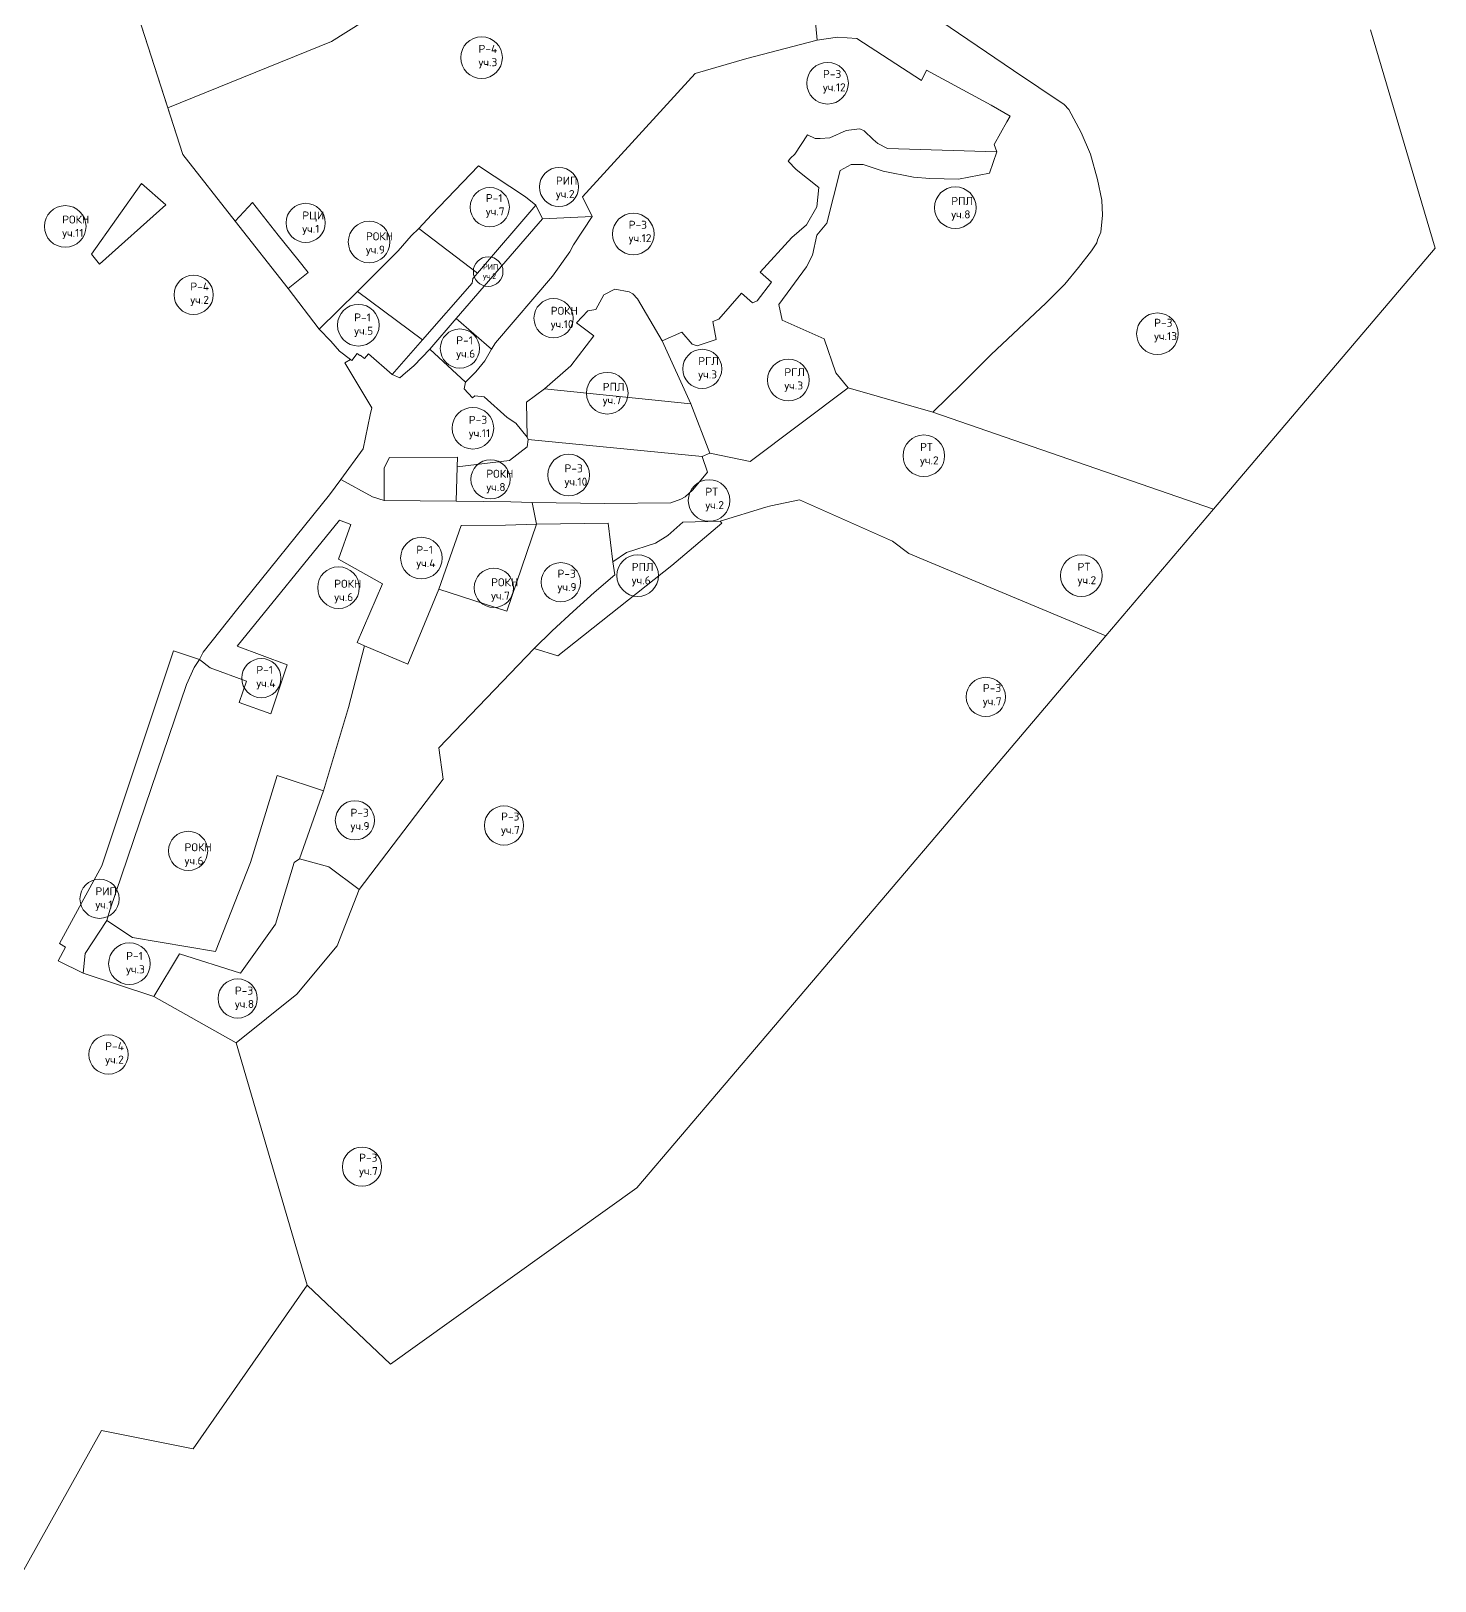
# Model space of a CAD drawing. Extents: x 1391407 to 1399948, y 354865 to 361044.
# Drawn here: x 1393002 to 1394148, y 356324 to 357589 of the extents above; entities that cross this region are included whole.
import ezdxf

# ---------------------------------------------------------------- set-up
doc = ezdxf.new("R2010")
doc.units = 0
doc.header["$MEASUREMENT"] = 0
doc.layers.add('Контура исторический центр для сайта', color=7, linetype='Continuous')
doc.styles.get("Standard").update_dxf_attribs({"font": 'simplex.shx'})

msp = doc.modelspace()

# ---------------------------------------------------------------- linework, layer by layer
at = {"layer": 'Контура исторический центр для сайта', "color": 144, "lineweight": 20, "true_color": 0x007ca5}
for points in [[(1393089.5, 357601.5), (1393113.7, 357526.5), (1393247.3, 357580.6), (1393411.7, 357684)], [(1394095.7, 357590.3), (1394148.4, 357412), (1393967.5, 357199), (1393738.4, 357278.2), (1393762, 357301.1), (1393786, 357325.2), (1393812.8, 357350.6), (1393830.5, 357367.1), (1393846, 357382.7), (1393857.2, 357396.1), (1393867.9, 357409.7), (1393872.2, 357416.2), (1393872.8, 357418.8), (1393875.6, 357425), (1393876.9, 357438.8), (1393876.3, 357451.1), (1393872.8, 357468.1), (1393867.2, 357488.6), (1393859.5, 357506.4), (1393849.5, 357525.1), (1393845.6, 357529.3), (1393804.2, 357557.1), (1393737.2, 357602.4)], [(1393398, 357269.2), (1393407, 357257.8), (1393406.7, 357286.2), (1393421.2, 357297.1), (1393442.7, 357315.9), (1393461.5, 357340.4), (1393447.5, 357351.1), (1393456.8, 357360.7), (1393463.2, 357361.8), (1393469.7, 357373.8), (1393478.6, 357378.4), (1393490.5, 357376.2), (1393493.5, 357374.6), (1393497.1, 357370.7), (1393517.4, 357336.2), (1393533.4, 357343.3), (1393541.9, 357333.6), (1393546, 357332.2), (1393561.5, 357337.5), (1393558.6, 357352.1), (1393563.5, 357354), (1393582.1, 357375.2), (1393591.1, 357367.4), (1393595, 357369.1), (1393606.7, 357384.3), (1393597.4, 357392.4), (1393623.3, 357420.6), (1393635.3, 357430.9), (1393643.5, 357445.6), (1393645.3, 357461.6), (1393626.7, 357476.2), (1393620.1, 357483), (1393622.2, 357485.5), (1393625.8, 357488.7), (1393635.9, 357504.4), (1393642.4, 357501.5), (1393646.3, 357501.4), (1393654.3, 357502.1), (1393667.7, 357508.1), (1393676.2, 357509.2), (1393678.8, 357509.3), (1393682.3, 357507.7), (1393689.5, 357500.6), (1393693.4, 357497.4), (1393701.2, 357493.3), (1393790.6, 357490.6), (1393788.5, 357496.7), (1393798.8, 357515.1), (1393801.5, 357519.7), (1393786, 357528.8), (1393733.2, 357557.2), (1393729.2, 357548.9), (1393676.2, 357583.2), (1393660.5, 357584.2), (1393643.9, 357581.8), (1393586.4, 357566.8), (1393544.3, 357554.6), (1393452.2, 357454), (1393460.3, 357437.8), (1393444.9, 357414.8), (1393442, 357409), (1393427.9, 357389.2), (1393381.2, 357334.8), (1393377.9, 357329.5), (1393372.7, 357320), (1393365.1, 357310.9), (1393356.7, 357302.5), (1393355.8, 357297.2), (1393362.6, 357289.8), (1393364.4, 357291.5), (1393372.1, 357290.6), (1393390.9, 357273.7), (1393398, 357269.2)], [(1393255, 357223.2), (1393280.8, 357209.1), (1393290.3, 357206), (1393290.5, 357232.7), (1393294.7, 357241.1), (1393350.2, 357241.3), (1393350, 357233.4), (1393392.6, 357238.7), (1393407.2, 357249.9), (1393408, 357255.9), (1393407, 357257.8), (1393398, 357269.2), (1393390.9, 357273.7), (1393372.1, 357290.6), (1393364.4, 357291.5), (1393362.6, 357289.8), (1393355.8, 357297.2), (1393356.7, 357302.5), (1393327.8, 357329.5), (1393314.5, 357315.9), (1393307.8, 357310.2), (1393303.3, 357306), (1393297, 357308.9), (1393277.5, 357325.6), (1393274.2, 357321.8), (1393270.8, 357324.7), (1393270.4, 357324.3), (1393268.4, 357326.1), (1393263.9, 357320.3), (1393262.8, 357321), (1393258.2, 357318.4), (1393280.3, 357281.6), (1393279, 357275.8), (1393273.3, 357248.2), (1393255, 357223.2)], [(1393349.3, 357205.5), (1393393.8, 357204.9), (1393411.2, 357204.5), (1393470.3, 357203.6), (1393524.4, 357204.1), (1393532.7, 357207), (1393536.1, 357209), (1393542.3, 357214.7), (1393554.3, 357229.2), (1393550.1, 357241.8), (1393408, 357255.9), (1393407.2, 357249.9), (1393392.6, 357238.7), (1393350, 357233.4), (1393349.3, 357205.5)], [(1393295.5, 356501), (1393496.8, 356644.9), (1393746.2, 356938.4), (1393879.7, 357095.6), (1393718.7, 357162.8), (1393705.5, 357172.8), (1393629.4, 357206.6), (1393606.1, 357201.6), (1393601.9, 357200.5), (1393564.8, 357189.1), (1393566.1, 357187.5), (1393525.2, 357153), (1393432.1, 357079.2), (1393412.9, 357085.1), (1393335, 357004.2), (1393338.6, 356978.5), (1393269.9, 356888.5), (1393252, 356842.6), (1393219, 356803), (1393169.6, 356763.3), (1393227.6, 356565.6), (1393295.5, 356501)], [(1393335.1, 357133.6), (1393309.7, 357072.3), (1393274.3, 357087.5), (1393261.3, 357037), (1393240.8, 356969.1), (1393221.3, 356913.4), (1393245.2, 356907), (1393269.9, 356888.5), (1393338.6, 356978.5), (1393335, 357004.2), (1393412.9, 357085.1), (1393427.5, 357099.6), (1393444.6, 357115.5), (1393461.8, 357131), (1393478.8, 357145.4), (1393477, 357156), (1393473.3, 357187.6), (1393414.8, 357186.6), (1393390.5, 357115.8), (1393335.1, 357133.6)], [(1393169.6, 356763.3), (1393219, 356803), (1393252, 356842.6), (1393269.9, 356888.5), (1393245.2, 356907), (1393221.3, 356913.4), (1393217, 356910.6), (1393201.7, 356860.3), (1393173, 356820.2), (1393123.3, 356836.1), (1393102.2, 356801.1), (1393169.6, 356763.3)]]:
    msp.add_lwpolyline(points, dxfattribs=at)
at = {"layer": 'Контура исторический центр для сайта', "color": 234, "lineweight": 20, "true_color": 0xa50052}
for points in [[(1393411.7, 357684), (1393247.3, 357580.6), (1393113.7, 357526.5)], [(1393113.7, 357526.5), (1393125.9, 357488.5), (1393168.6, 357434.1), (1393182.9, 357449.2), (1393203.7, 357422.6), (1393220, 357402.7), (1393228.4, 357392), (1393212, 357379), (1393237.4, 357345.8), (1393268.5, 357376.7), (1393301.9, 357409.8), (1393312.4, 357421.9), (1393318.7, 357428.1), (1393329.1, 357439.3), (1393367.3, 357479.1), (1393405.7, 357453.8), (1393414.3, 357447), (1393419.6, 357435.9), (1393460.3, 357437.8), (1393452.2, 357454), (1393544.3, 357554.6), (1393586.4, 357566.8), (1393643.9, 357581.8), (1393640.6, 357617.1)], [(1392991, 356324), (1393059.5, 356447), (1393134.5, 356432), (1393227.6, 356565.6), (1393169.6, 356763.3), (1393102.2, 356801.1), (1393044.6, 356820.3), (1393024.1, 356830.3), (1393030.2, 356841.5), (1393025.2, 356844.5), (1393059.9, 356907.8), (1393118.3, 357083.4), (1393139.7, 357076.1), (1393142.5, 357082.1), (1393169.7, 357116.4), (1393245.7, 357210.6), (1393255, 357223.2), (1393273.3, 357248.2), (1393279, 357275.8), (1393280.3, 357281.6), (1393258.2, 357318.4), (1393262.8, 357321), (1393253.8, 357328), (1393246.8, 357336.1), (1393237.4, 357345.8), (1393212, 357379), (1393168.6, 357434.1), (1393125.9, 357488.5), (1393089.5, 357601.5)], [(1393112.2, 357447.2), (1393058, 357399), (1393051.3, 357407), (1393092.3, 357464.7), (1393112.2, 357447.2)]]:
    msp.add_lwpolyline(points, dxfattribs=at)
at = {"layer": 'Контура исторический центр для сайта', "color": 104, "lineweight": 20, "true_color": 0x00a529}
for points in [[(1393640.6, 357617.1), (1393643.9, 357581.8), (1393660.5, 357584.2), (1393676.2, 357583.2), (1393729.2, 357548.9), (1393733.2, 357557.2), (1393786, 357528.8), (1393801.5, 357519.7), (1393798.8, 357515.1), (1393788.5, 357496.7), (1393790.6, 357490.6), (1393784.6, 357473.1), (1393759.4, 357468.3), (1393736, 357468.8), (1393722.5, 357469.9), (1393697.7, 357474.9), (1393681.6, 357480.2), (1393671.7, 357480.3), (1393662.8, 357475.4), (1393651.7, 357432.4), (1393643.7, 357422.7), (1393640.2, 357406.3), (1393635.1, 357396.6), (1393612.5, 357366), (1393615.4, 357353.2), (1393649.6, 357338), (1393659.1, 357310.3), (1393669.3, 357298), (1393738.4, 357278.2)], [(1393738.4, 357278.2), (1393762, 357301.1), (1393786, 357325.2), (1393812.8, 357350.6), (1393830.5, 357367.1), (1393846, 357382.7), (1393857.2, 357396.1), (1393867.9, 357409.7), (1393872.2, 357416.2), (1393872.8, 357418.8), (1393875.6, 357425), (1393876.9, 357438.8), (1393876.3, 357451.1), (1393872.8, 357468.1), (1393867.2, 357488.6), (1393859.5, 357506.4), (1393849.5, 357525.1), (1393845.6, 357529.3), (1393804.2, 357557.1), (1393737.2, 357602.4)], [(1393540.8, 357285), (1393421.2, 357297.1), (1393421.2, 357297.1), (1393442.7, 357315.9), (1393461.5, 357340.4), (1393447.5, 357351.1), (1393456.8, 357360.7), (1393463.2, 357361.8), (1393469.7, 357373.8), (1393478.6, 357378.4), (1393490.5, 357376.2), (1393493.5, 357374.6), (1393497.1, 357370.7), (1393517.4, 357336.2), (1393540.8, 357285), (1393540.8, 357285)], [(1393421.2, 357297.1), (1393540.8, 357285), (1393556.4, 357244.7), (1393550.1, 357241.8), (1393408, 357255.9), (1393407, 357257.8), (1393406.7, 357286.2), (1393421.2, 357297.1)], [(1393412.9, 357085.1), (1393432.1, 357079.2), (1393525.2, 357153), (1393566.1, 357187.5), (1393564.8, 357189.1), (1393534.2, 357188.3), (1393522, 357177.3), (1393511.8, 357171.1), (1393488.2, 357163.5), (1393477, 357156), (1393478.8, 357145.4), (1393461.8, 357131), (1393444.6, 357115.5), (1393427.5, 357099.6), (1393412.9, 357085.1)]]:
    msp.add_lwpolyline(points, dxfattribs=at)
at = {"layer": 'Контура исторический центр для сайта', "color": 76, "lineweight": 20, "true_color": 0x3f7f00}
msp.add_lwpolyline([(1393556.4, 357244.7), (1393589.3, 357237.8), (1393669.3, 357298), (1393659.1, 357310.3), (1393649.6, 357338), (1393615.4, 357353.2), (1393612.5, 357366), (1393635.1, 357396.6), (1393640.2, 357406.3), (1393643.7, 357422.7), (1393651.7, 357432.4), (1393662.8, 357475.4), (1393671.7, 357480.3), (1393681.6, 357480.2), (1393697.7, 357474.9), (1393722.5, 357469.9), (1393736, 357468.8), (1393759.4, 357468.3), (1393784.6, 357473.1), (1393790.6, 357490.6), (1393701.2, 357493.3), (1393693.4, 357497.4), (1393689.5, 357500.6), (1393682.3, 357507.7), (1393678.8, 357509.3), (1393676.2, 357509.2), (1393667.7, 357508.1), (1393654.3, 357502.1), (1393646.3, 357501.4), (1393642.4, 357501.5), (1393635.9, 357504.4), (1393625.8, 357488.7), (1393622.2, 357485.5), (1393620.1, 357483), (1393626.7, 357476.2), (1393645.3, 357461.6), (1393643.5, 357445.6), (1393635.3, 357430.9), (1393623.3, 357420.6), (1393597.4, 357392.4), (1393606.7, 357384.3), (1393595, 357369.1), (1393591.1, 357367.4), (1393582.1, 357375.2), (1393563.5, 357354), (1393558.6, 357352.1), (1393561.5, 357337.5), (1393546, 357332.2), (1393541.9, 357333.6), (1393533.4, 357343.3), (1393517.4, 357336.2), (1393540.8, 357285), (1393556.4, 357244.7)], dxfattribs=at)
at = {"layer": 'Контура исторический центр для сайта', "color": 40, "lineweight": 20, "true_color": 0xf8d731}
for points in [[(1393366.6, 357391.6), (1393414.3, 357447), (1393405.7, 357453.8), (1393367.3, 357479.1), (1393329.1, 357439.3), (1393318.7, 357428.1), (1393366.6, 357391.6)], [(1393297, 357308.9), (1393321.7, 357337.1), (1393268.5, 357376.7), (1393237.4, 357345.8), (1393246.8, 357336.1), (1393253.8, 357328), (1393262.8, 357321), (1393263.9, 357320.3), (1393268.4, 357326.1), (1393270.4, 357324.3), (1393270.8, 357324.7), (1393274.2, 357321.8), (1393277.5, 357325.6), (1393297, 357308.9)], [(1393356.7, 357302.5), (1393365.1, 357310.9), (1393372.7, 357320), (1393377.9, 357329.5), (1393349.3, 357354.5), (1393327.8, 357329.5), (1393356.7, 357302.5)], [(1393290.3, 357206), (1393280.8, 357209.1), (1393255, 357223.2), (1393245.7, 357210.6), (1393169.7, 357116.4), (1393142.5, 357082.1), (1393139.7, 357076.1), (1393148.3, 357069.5), (1393177.9, 357058.5), (1393172, 357041), (1393197.8, 357031.9), (1393211.1, 357071.9), (1393170.4, 357087.1), (1393253.9, 357190), (1393263.2, 357186.3), (1393253, 357158.2), (1393289.1, 357138), (1393268.4, 357090.2), (1393274.3, 357087.5), (1393309.7, 357072.3), (1393335.1, 357133.6), (1393353.3, 357185.6), (1393389.5, 357186), (1393414.8, 357186.6), (1393411.2, 357204.5), (1393393.8, 357204.9), (1393349.3, 357205.5), (1393290.3, 357206)], [(1393063.9, 356863.2), (1393046.3, 356836.3), (1393044.6, 356820.3), (1393102.2, 356801.1), (1393123.3, 356836.1), (1393173, 356820.2), (1393201.7, 356860.3), (1393217, 356910.6), (1393221.3, 356913.4), (1393240.8, 356969.1), (1393203, 356981.5), (1393181.2, 356910.5), (1393152.6, 356837.8), (1393085, 356849.3), (1393063.9, 356863.2)]]:
    msp.add_lwpolyline(points, dxfattribs=at)
at = {"layer": 'Контура исторический центр для сайта', "color": 14, "lineweight": 20, "true_color": 0xa50000}
for points in [[(1393112.2, 357447.2), (1393058, 357399), (1393051.3, 357407), (1393092.3, 357464.7), (1393112.2, 357447.2)], [(1393268.5, 357376.7), (1393321.7, 357337.1), (1393362.3, 357383.4), (1393362.9, 357387.2), (1393366.6, 357391.6), (1393318.7, 357428.1), (1393312.4, 357421.9), (1393301.9, 357409.8), (1393268.5, 357376.7)], [(1393349.3, 357354.5), (1393377.9, 357329.5), (1393381.2, 357334.8), (1393427.9, 357389.2), (1393442, 357409), (1393444.9, 357414.8), (1393460.3, 357437.8), (1393419.6, 357435.9), (1393349.3, 357354.5)], [(1393290.3, 357206), (1393349.3, 357205.5), (1393350, 357233.4), (1393350.2, 357241.3), (1393294.7, 357241.1), (1393290.5, 357232.7), (1393290.3, 357206)], [(1393063.9, 356863.2), (1393085, 356849.3), (1393152.6, 356837.8), (1393181.2, 356910.5), (1393203, 356981.5), (1393240.8, 356969.1), (1393261.3, 357037), (1393274.3, 357087.5), (1393268.4, 357090.2), (1393289.1, 357138), (1393253, 357158.2), (1393263.2, 357186.3), (1393253.9, 357190), (1393170.4, 357087.1), (1393211.1, 357071.9), (1393197.8, 357031.9), (1393172, 357041), (1393177.9, 357058.5), (1393148.3, 357069.5), (1393139.7, 357076.1), (1393135.2, 357069.8), (1393129, 357055.9), (1393066.3, 356871.5), (1393063.9, 356863.2)], [(1393353.3, 357185.6), (1393335.1, 357133.6), (1393390.5, 357115.8), (1393414.8, 357186.6), (1393389.5, 357186), (1393353.3, 357185.6)]]:
    msp.add_lwpolyline(points, dxfattribs=at)
at = {"layer": 'Контура исторический центр для сайта', "color": 30, "lineweight": 20, "true_color": 0xff7f00}
msp.add_lwpolyline([(1393182.9, 357449.2), (1393203.7, 357422.6), (1393220, 357402.7), (1393228.4, 357392), (1393212, 357379), (1393168.6, 357434.1), (1393182.9, 357449.2)], dxfattribs=at)
at = {"layer": 'Контура исторический центр для сайта', "color": 37, "lineweight": 20, "true_color": 0x7f5f3f}
for points in [[(1393297, 357308.9), (1393303.3, 357306), (1393307.8, 357310.2), (1393314.5, 357315.9), (1393327.8, 357329.5), (1393349.3, 357354.5), (1393419.6, 357435.9), (1393414.3, 357447), (1393366.6, 357391.6), (1393362.9, 357387.2), (1393362.3, 357383.4), (1393321.7, 357337.1), (1393297, 357308.9)], [(1393297, 357308.9), (1393303.3, 357306), (1393307.8, 357310.2), (1393314.5, 357315.9), (1393327.8, 357329.5), (1393349.3, 357354.5), (1393419.6, 357435.9), (1393414.3, 357447), (1393366.6, 357391.6), (1393362.9, 357387.2), (1393362.3, 357383.4), (1393321.7, 357337.1), (1393297, 357308.9)], [(1393135.2, 357069.8), (1393139.7, 357076.1), (1393118.3, 357083.4), (1393059.9, 356907.8), (1393025.2, 356844.5), (1393030.2, 356841.5), (1393024.1, 356830.3), (1393044.6, 356820.3), (1393046.3, 356836.3), (1393063.9, 356863.2), (1393066.3, 356871.5), (1393129, 357055.9), (1393135.2, 357069.8)]]:
    msp.add_lwpolyline(points, dxfattribs=at)
at = {"layer": 'Контура исторический центр для сайта', "color": 8, "lineweight": 20, "true_color": 0x808080}
msp.add_lwpolyline([(1393534.2, 357188.3), (1393564.8, 357189.1), (1393601.9, 357200.5), (1393606.1, 357201.6), (1393629.4, 357206.6), (1393705.5, 357172.8), (1393718.7, 357162.8), (1393879.7, 357095.6), (1393967.5, 357199), (1393738.4, 357278.2), (1393669.3, 357298), (1393589.3, 357237.8), (1393556.4, 357244.7), (1393550.1, 357241.8), (1393554.3, 357229.2), (1393542.3, 357214.7), (1393536.1, 357209), (1393532.7, 357207), (1393524.4, 357204.1), (1393470.3, 357203.6), (1393411.2, 357204.5), (1393414.8, 357186.6), (1393473.3, 357187.6), (1393477, 357156), (1393488.2, 357163.5), (1393511.8, 357171.1), (1393522, 357177.3), (1393534.2, 357188.3)], dxfattribs=at)
at = {"layer": 'Контура исторический центр для сайта', "color": 234, "lineweight": 0, "true_color": 0xa50052}
for centre, radius in [((1393369.9, 357567.5), 17), ((1393134.8, 357373.9), 16), ((1393065.3, 356753.8), 16)]:
    msp.add_circle(centre, radius, dxfattribs=at)
at = {"layer": 'Контура исторический центр для сайта', "color": 144, "lineweight": 0, "true_color": 0x007ca5}
for centre, radius in [((1393652.4, 357546.6), 17), ((1393493.8, 357423.5), 17), ((1393921.7, 357342.1), 17), ((1393362.8, 357265), 17), ((1393441, 357226.8), 17), ((1393434.6, 357139.3), 16), ((1393781.6, 357045.7), 16), ((1393266.5, 356944.9), 16), ((1393388.2, 356940.7), 16), ((1393170.8, 356799.5), 16), ((1393272.3, 356662.2), 16)]:
    msp.add_circle(centre, radius, dxfattribs=at)
at = {"layer": 'Контура исторический центр для сайта', "color": 37, "lineweight": 0, "true_color": 0x7f5f3f}
for centre, radius in [((1393433.1, 357461.9), 16), ((1393375.3, 357392.8), 12.1), ((1393058, 356880.9), 16)]:
    msp.add_circle(centre, radius, dxfattribs=at)
at = {"layer": 'Контура исторический центр для сайта', "color": 2, "lineweight": 0, "true_color": 0xffff00}
for centre, radius in [((1393376.6, 357445.4), 16), ((1393269.3, 357349.1), 17), ((1393352.2, 357330), 16), ((1393320.8, 357159), 17), ((1393190.1, 357061), 16), ((1393082.4, 356827.9), 17), ((1393082.4, 356827.9), 17)]:
    msp.add_circle(centre, radius, dxfattribs=at)
at = {"layer": 'Контура исторический центр для сайта', "color": 70, "lineweight": 0, "true_color": 0x7fff00}
for centre in [(1393756.7, 357445), (1393472.5, 357293.6), (1393497.4, 357144.7)]:
    msp.add_circle(centre, 17, dxfattribs=at)
at = {"layer": 'Контура исторический центр для сайта', "color": 14, "lineweight": 0, "true_color": 0xa50000}
for centre, radius in [((1393030, 357429.7), 17), ((1393278.1, 357417), 17), ((1393428.7, 357354.8), 16), ((1393377.2, 357223.3), 16), ((1393253.1, 357134.9), 17), ((1393379.9, 357134.7), 16), ((1393130.3, 356920), 16)]:
    msp.add_circle(centre, radius, dxfattribs=at)
at = {"layer": 'Контура исторический центр для сайта', "color": 30, "lineweight": 0, "true_color": 0xff7f00}
msp.add_circle((1393226.3, 357432.6), 16, dxfattribs=at)
at = {"layer": 'Контура исторический центр для сайта', "color": 76, "lineweight": 0, "true_color": 0x3f7f00}
for centre, radius in [((1393550.1, 357313.4), 16), ((1393620.4, 357304.3), 17)]:
    msp.add_circle(centre, radius, dxfattribs=at)
at = {"layer": 'Контура исторический центр для сайта', "color": 253, "lineweight": 0, "true_color": 0x999999}
for centre in [(1393731, 357242.5), (1393555.7, 357206), (1393859.6, 357144.7)]:
    msp.add_circle(centre, 17, dxfattribs=at)

# ---------------------------------------------------------------- texts
at = {"layer": 'Контура исторический центр для сайта', "color": 234, "true_color": 0xa50052, "char_height": 6.53, "width": 6.533, "attachment_point": 1}
for s, insert in [('Р-4\\Pуч.3', (1393367.4, 357577.9)), ('Р-4\\Pуч.2', (1393132.1, 357383.9)), ('Р-4\\Pуч.2', (1393062.6, 356763.8))]:
    msp.add_mtext(s, dxfattribs=dict(at, insert=insert))
at = {"layer": 'Контура исторический центр для сайта', "color": 144, "true_color": 0x007ca5, "char_height": 6.53, "width": 6.533, "attachment_point": 1}
for s, insert in [('Р-3\\Pуч.12', (1393648.6, 357557.4)), ('Р-3\\Pуч.12', (1393490, 357434.3)), ('Р-3\\Pуч.13', (1393919, 357354.3)), ('Р-3\\Pуч.11', (1393359.5, 357275.1)), ('Р-3\\Pуч.10', (1393437.6, 357235.5)), ('Р-3\\Pуч.9', (1393431.9, 357149.5)), ('Р-3\\Pуч.7', (1393779.2, 357056.2)), ('Р-3\\Pуч.9', (1393262.9, 356954.4)), ('Р-3\\Pуч.7', (1393385.8, 356951.3)), ('Р-3\\Pуч.8', (1393168.5, 356809.2)), ('Р-3\\Pуч.7', (1393269.9, 356672.8))]:
    msp.add_mtext(s, dxfattribs=dict(at, insert=insert))
at = {"layer": 'Контура исторический центр для сайта', "color": 37, "true_color": 0x7f5f3f, "char_height": 6.53, "width": 6.533, "attachment_point": 1}
for s, insert in [('РИП\\Pуч.2', (1393430.6, 357470.3)), ('РИП\\Pуч.1', (1393054.6, 356890.3))]:
    msp.add_mtext(s, dxfattribs=dict(at, insert=insert))
at = {"layer": 'Контура исторический центр для сайта', "color": 2, "true_color": 0xffff00, "char_height": 6.53, "width": 6.533, "attachment_point": 1}
for s, insert in [('Р-1\\Pуч.7', (1393373.4, 357456.1)), ('Р-1\\Pуч.5', (1393265.9, 357358.7)), ('Р-1\\Pуч.6', (1393349.2, 357340)), ('Р-1\\Pуч.4', (1393316.6, 357169)), ('Р-1\\Pуч.4', (1393186, 357071)), ('Р-1\\Pуч.3', (1393079.7, 356837.5)), ('Р-1\\Pуч.3', (1393079.7, 356837.5))]:
    msp.add_mtext(s, dxfattribs=dict(at, insert=insert))
at = {"layer": 'Контура исторический центр для сайта', "color": 70, "true_color": 0x7fff00, "char_height": 6.53, "width": 6.533, "attachment_point": 1}
for s, insert in [('РПЛ\\Pуч.8', (1393753.4, 357453.7)), ('РПЛ\\Pуч.7', (1393468.8, 357302)), ('РПЛ\\Pуч.6', (1393492.5, 357155))]:
    msp.add_mtext(s, dxfattribs=dict(at, insert=insert))
at = {"layer": 'Контура исторический центр для сайта', "color": 14, "true_color": 0xa50000, "char_height": 6.53, "width": 6.533, "attachment_point": 1}
for s, insert in [('РОКН\\Pуч.11', (1393027.5, 357438.6)), ('РОКН\\Pуч.9', (1393275.5, 357424.9)), ('РОКН\\Pуч.10', (1393426.4, 357364.1)), ('РОКН\\Pуч.8', (1393373.8, 357231.1)), ('РОКН\\Pуч.6', (1393249.6, 357141.3)), ('РОКН\\Pуч.7', (1393377.7, 357142.5)), ('РОКН\\Pуч.6', (1393127.4, 356926.2))]:
    msp.add_mtext(s, dxfattribs=dict(at, insert=insert))
at = {"layer": 'Контура исторический центр для сайта', "color": 30, "true_color": 0xff7f00, "insert": (1393223.5, 357441.9), "char_height": 6.53, "width": 6.533, "attachment_point": 1}
msp.add_mtext('РЦИ\\Pуч.1', dxfattribs=at)
at = {"layer": 'Контура исторический центр для сайта', "color": 6, "true_color": 0xff00ff, "insert": (1393371, 357399), "char_height": 4.55, "width": 4.548, "attachment_point": 1}
msp.add_mtext('РИП\\Pуч.2', dxfattribs=at)
at = {"layer": 'Контура исторический центр для сайта', "color": 76, "true_color": 0x3f7f00, "char_height": 6.53, "width": 6.533, "attachment_point": 1}
for insert in [(1393546.8, 357323.1), (1393617.1, 357314)]:
    msp.add_mtext('РГЛ\\Pуч.3', dxfattribs=dict(at, insert=insert))
at = {"layer": 'Контура исторический центр для сайта', "color": 253, "true_color": 0x999999, "char_height": 6.53, "width": 6.533, "attachment_point": 1}
for insert in [(1393727.9, 357252.9), (1393552.6, 357216.4), (1393856.5, 357155.1)]:
    msp.add_mtext('РТ\\Pуч.2', dxfattribs=dict(at, insert=insert))

doc.saveas('drawing.dxf')
